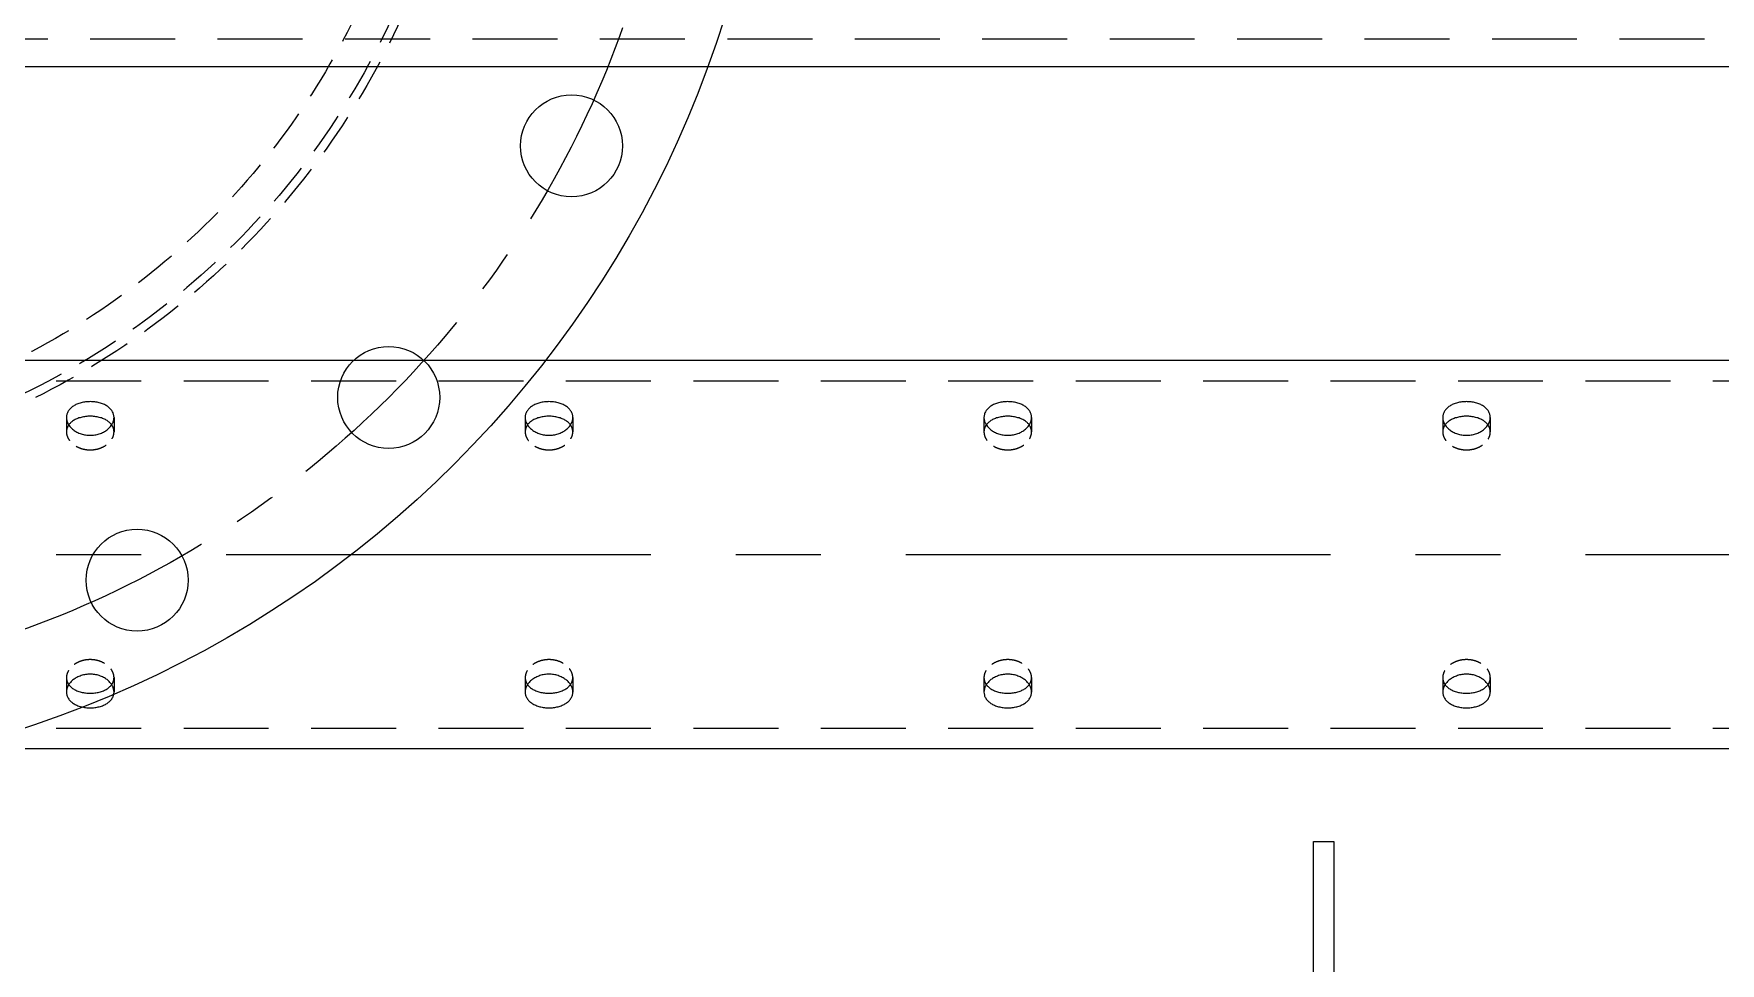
# Model space of a CAD drawing. Header units: millimetres. Extents: x -46397 to 283259, y -8690 to 23983.
# Drawn here: x 120225 to 120721.3, y -73.7 to 199.9 of the extents above; entities that cross this region are included whole.
import ezdxf

# ---------------------------------------------------------------- set-up
doc = ezdxf.new("R2010")
doc.units = ezdxf.units.MM
for name, pattern in [('CENTER', [2, 1.25, -0.25, 0.25, -0.25]), ('HIDDEN', [0.375, 0.25, -0.125]), ('HIDDENX2', [0.75, 0.5, -0.25])]:
    doc.linetypes.add(name, pattern=pattern)
for name, color, linetype, lineweight in [('DUONGCHINH', 7, 'Continuous', 25), ('DUONGTAM', 1, 'CENTER', 0), ('mDƯỜNG KHUẤT', 251, 'HIDDEN', 5), ('mDƯỜNG TÂM', 8, 'CENTER', 0)]:
    doc.layers.add(name, color=color, linetype=linetype, lineweight=lineweight)
doc.layers.add('flashshoot', color=7, linetype='Continuous')

# ---------------------------------------------------------------- blocks, each defined once
blk = doc.blocks.new('A$C90275d84')
at = {"color": 1, "linetype": 'HIDDENX2', "lineweight": 0, "ltscale": 50}
blk.add_line((101.37, 1960), (101.37, -3000), dxfattribs=at)
at = {"color": 2, "linetype": 'Continuous', "lineweight": 0, "ltscale": 10}
blk.add_line((109.55, 1960), (109.55, -3000), dxfattribs=at)
blk = doc.blocks.new('A$C709efb1f')
at = {"color": 150, "linetype": 'Continuous', "lineweight": 0, "ltscale": 10}
for p, q in [((195.98, 1125), (195.98, -3000)), ((310.28, 1125), (310.28, -3000))]:
    blk.add_line(p, q, dxfattribs=at)
at = {"color": 1, "linetype": 'HIDDENX2', "lineweight": 0, "ltscale": 50}
for p, q in [((202, 1125), (202, -3000)), ((304.26, 1125), (304.26, -3000))]:
    blk.add_line(p, q, dxfattribs=at)
at = {"color": 1, "linetype": 'HIDDENX2', "lineweight": 0, "ltscale": 10}
for p, q in [((212.72, -1628), (216.98, -1628)), ((289.29, -1628), (293.54, -1628)), ((212.72, -1642), (216.98, -1642)), ((289.29, -1642), (293.54, -1642)), ((212.72, -1763), (216.98, -1763)), ((289.29, -1763), (293.54, -1763)), ((212.72, -1777), (216.98, -1777)), ((289.29, -1777), (293.54, -1777)), ((212.72, -1898), (216.98, -1898)), ((289.29, -1898), (293.54, -1898)), ((212.72, -1912), (216.98, -1912)), ((289.29, -1912), (293.54, -1912)), ((212.72, -2033), (216.98, -2033)), ((289.29, -2033), (293.54, -2033)), ((212.72, -2047), (216.98, -2047)), ((289.29, -2047), (293.54, -2047))]:
    blk.add_line(p, q, dxfattribs=at)
at = {"color": 150, "linetype": 'Continuous', "lineweight": 0, "ltscale": 10}
for points, knots in [([(217.97, -1635), (217.97, -1635.44), (217.94, -1635.89), (217.8, -1636.8), (217.69, -1637.25), (217.41, -1638.11), (217.24, -1638.52), (216.84, -1639.29), (216.61, -1639.64), (216.13, -1640.26), (215.87, -1640.55), (215.29, -1641.07), (214.98, -1641.29), (214.34, -1641.65), (214.01, -1641.78), (213.36, -1641.96), (213.03, -1642), (212.41, -1642), (212.09, -1641.96), (211.47, -1641.78), (211.16, -1641.65), (210.58, -1641.29), (210.3, -1641.07), (209.8, -1640.55), (209.57, -1640.26), (209.17, -1639.64), (208.99, -1639.29), (208.66, -1638.52), (208.52, -1638.11), (208.3, -1637.25), (208.21, -1636.8), (208.1, -1635.89), (208.07, -1635.44), (208.07, -1634.56), (208.1, -1634.11), (208.21, -1633.2), (208.3, -1632.75), (208.52, -1631.89), (208.66, -1631.48), (208.99, -1630.71), (209.17, -1630.36), (209.57, -1629.74), (209.8, -1629.45), (210.3, -1628.93), (210.58, -1628.71), (211.16, -1628.35), (211.47, -1628.22), (212.09, -1628.04), (212.41, -1628), (213.03, -1628), (213.36, -1628.04), (214.01, -1628.22), (214.34, -1628.35), (214.98, -1628.71), (215.29, -1628.93), (215.87, -1629.45), (216.13, -1629.74), (216.61, -1630.36), (216.84, -1630.71), (217.24, -1631.48), (217.41, -1631.89), (217.69, -1632.75), (217.8, -1633.2), (217.94, -1634.11), (217.97, -1634.56), (217.97, -1635)], [0, 0, 0, 0, 1.319832, 1.319832, 2.639664, 2.639664, 3.959497, 3.959497, 5.279329, 5.279329, 6.599151, 6.599151, 7.918973, 7.918973, 9.238795, 9.238795, 10.558617, 10.558617, 11.878439, 11.878439, 13.198261, 13.198261, 14.518084, 14.518084, 15.837906, 15.837906, 17.157738, 17.157738, 18.47757, 18.47757, 19.797402, 19.797402, 21.117235, 21.117235, 22.437067, 22.437067, 23.756899, 23.756899, 25.076731, 25.076731, 26.396564, 26.396564, 27.716386, 27.716386, 29.036208, 29.036208, 30.35603, 30.35603, 31.675852, 31.675852, 32.995674, 32.995674, 34.315496, 34.315496, 35.635318, 35.635318, 36.95514, 36.95514, 38.274973, 38.274973, 39.594805, 39.594805, 40.914637, 40.914637, 42.234469, 42.234469, 42.234469, 42.234469]), ([(214.91, -1628.68), (214.7, -1628.83), (214.5, -1629), (214.07, -1629.45), (213.84, -1629.74), (213.45, -1630.36), (213.26, -1630.71), (212.94, -1631.48), (212.81, -1631.89), (212.58, -1632.75), (212.5, -1633.2), (212.39, -1634.11), (212.37, -1634.56), (212.37, -1635.44), (212.39, -1635.89), (212.5, -1636.8), (212.58, -1637.25), (212.81, -1638.11), (212.94, -1638.52), (213.26, -1639.29), (213.45, -1639.64), (213.84, -1640.26), (214.07, -1640.55), (214.5, -1641), (214.7, -1641.17), (214.91, -1641.32)], [13.547032, 13.547032, 13.547032, 13.547032, 14.522015, 14.522015, 15.842193, 15.842193, 17.162386, 17.162386, 18.48258, 18.48258, 19.802773, 19.802773, 21.122966, 21.122966, 22.44316, 22.44316, 23.763353, 23.763353, 25.083546, 25.083546, 26.40374, 26.40374, 27.723917, 27.723917, 28.6989, 28.6989, 28.6989, 28.6989]), ([(288.29, -1635), (288.29, -1634.56), (288.32, -1634.11), (288.46, -1633.2), (288.57, -1632.75), (288.85, -1631.89), (289.03, -1631.48), (289.43, -1630.71), (289.65, -1630.36), (290.13, -1629.74), (290.4, -1629.45), (290.97, -1628.93), (291.28, -1628.71), (291.92, -1628.35), (292.25, -1628.22), (292.91, -1628.04), (293.23, -1628), (293.85, -1628), (294.17, -1628.04), (294.8, -1628.22), (295.1, -1628.35), (295.68, -1628.71), (295.96, -1628.93), (296.46, -1629.45), (296.69, -1629.74), (297.09, -1630.36), (297.28, -1630.71), (297.6, -1631.48), (297.74, -1631.89), (297.97, -1632.75), (298.05, -1633.2), (298.16, -1634.11), (298.19, -1634.56), (298.19, -1635.44), (298.16, -1635.89), (298.05, -1636.8), (297.97, -1637.25), (297.74, -1638.11), (297.6, -1638.52), (297.28, -1639.29), (297.09, -1639.64), (296.69, -1640.26), (296.46, -1640.55), (295.96, -1641.07), (295.68, -1641.29), (295.1, -1641.65), (294.8, -1641.78), (294.17, -1641.96), (293.85, -1642), (293.23, -1642), (292.91, -1641.96), (292.25, -1641.78), (291.92, -1641.65), (291.28, -1641.29), (290.97, -1641.07), (290.4, -1640.55), (290.13, -1640.26), (289.65, -1639.64), (289.43, -1639.29), (289.03, -1638.52), (288.85, -1638.11), (288.57, -1637.25), (288.46, -1636.8), (288.32, -1635.89), (288.29, -1635.44), (288.29, -1635)], [0, 0, 0, 0, 1.319832, 1.319832, 2.639664, 2.639664, 3.959497, 3.959497, 5.279329, 5.279329, 6.599151, 6.599151, 7.918973, 7.918973, 9.238795, 9.238795, 10.558617, 10.558617, 11.878439, 11.878439, 13.198261, 13.198261, 14.518084, 14.518084, 15.837906, 15.837906, 17.157738, 17.157738, 18.47757, 18.47757, 19.797402, 19.797402, 21.117235, 21.117235, 22.437067, 22.437067, 23.756899, 23.756899, 25.076731, 25.076731, 26.396564, 26.396564, 27.716386, 27.716386, 29.036208, 29.036208, 30.35603, 30.35603, 31.675852, 31.675852, 32.995674, 32.995674, 34.315496, 34.315496, 35.635318, 35.635318, 36.95514, 36.95514, 38.274973, 38.274973, 39.594805, 39.594805, 40.914637, 40.914637, 42.234469, 42.234469, 42.234469, 42.234469]), ([(291.35, -1641.32), (291.56, -1641.17), (291.76, -1641), (292.19, -1640.55), (292.42, -1640.26), (292.81, -1639.64), (293, -1639.29), (293.32, -1638.52), (293.46, -1638.11), (293.68, -1637.25), (293.76, -1636.8), (293.87, -1635.89), (293.9, -1635.44), (293.9, -1634.56), (293.87, -1634.11), (293.76, -1633.2), (293.68, -1632.75), (293.46, -1631.89), (293.32, -1631.48), (293, -1630.71), (292.81, -1630.36), (292.42, -1629.74), (292.19, -1629.45), (291.76, -1629), (291.56, -1628.83), (291.35, -1628.68)], [13.547032, 13.547032, 13.547032, 13.547032, 14.522015, 14.522015, 15.842193, 15.842193, 17.162386, 17.162386, 18.48258, 18.48258, 19.802773, 19.802773, 21.122966, 21.122966, 22.44316, 22.44316, 23.763353, 23.763353, 25.083546, 25.083546, 26.40374, 26.40374, 27.723917, 27.723917, 28.6989, 28.6989, 28.6989, 28.6989]), ([(217.97, -1770), (217.97, -1770.44), (217.94, -1770.89), (217.8, -1771.8), (217.69, -1772.25), (217.41, -1773.11), (217.24, -1773.52), (216.84, -1774.29), (216.61, -1774.64), (216.13, -1775.26), (215.87, -1775.55), (215.29, -1776.07), (214.98, -1776.29), (214.34, -1776.65), (214.01, -1776.78), (213.36, -1776.96), (213.03, -1777), (212.41, -1777), (212.09, -1776.96), (211.47, -1776.78), (211.16, -1776.65), (210.58, -1776.29), (210.3, -1776.07), (209.8, -1775.55), (209.57, -1775.26), (209.17, -1774.64), (208.99, -1774.29), (208.66, -1773.52), (208.52, -1773.11), (208.3, -1772.25), (208.21, -1771.8), (208.1, -1770.89), (208.07, -1770.44), (208.07, -1769.56), (208.1, -1769.11), (208.21, -1768.2), (208.3, -1767.75), (208.52, -1766.89), (208.66, -1766.48), (208.99, -1765.71), (209.17, -1765.36), (209.57, -1764.74), (209.8, -1764.45), (210.3, -1763.93), (210.58, -1763.71), (211.16, -1763.35), (211.47, -1763.22), (212.09, -1763.04), (212.41, -1763), (213.03, -1763), (213.36, -1763.04), (214.01, -1763.22), (214.34, -1763.35), (214.98, -1763.71), (215.29, -1763.93), (215.87, -1764.45), (216.13, -1764.74), (216.61, -1765.36), (216.84, -1765.71), (217.24, -1766.48), (217.41, -1766.89), (217.69, -1767.75), (217.8, -1768.2), (217.94, -1769.11), (217.97, -1769.56), (217.97, -1770)], [0, 0, 0, 0, 1.319832, 1.319832, 2.639664, 2.639664, 3.959497, 3.959497, 5.279329, 5.279329, 6.599151, 6.599151, 7.918973, 7.918973, 9.238795, 9.238795, 10.558617, 10.558617, 11.878439, 11.878439, 13.198261, 13.198261, 14.518084, 14.518084, 15.837906, 15.837906, 17.157738, 17.157738, 18.47757, 18.47757, 19.797402, 19.797402, 21.117235, 21.117235, 22.437067, 22.437067, 23.756899, 23.756899, 25.076731, 25.076731, 26.396564, 26.396564, 27.716386, 27.716386, 29.036208, 29.036208, 30.35603, 30.35603, 31.675852, 31.675852, 32.995674, 32.995674, 34.315496, 34.315496, 35.635318, 35.635318, 36.95514, 36.95514, 38.274973, 38.274973, 39.594805, 39.594805, 40.914637, 40.914637, 42.234469, 42.234469, 42.234469, 42.234469]), ([(214.91, -1763.68), (214.7, -1763.83), (214.5, -1764), (214.07, -1764.45), (213.84, -1764.74), (213.45, -1765.36), (213.26, -1765.71), (212.94, -1766.48), (212.81, -1766.89), (212.58, -1767.75), (212.5, -1768.2), (212.39, -1769.11), (212.37, -1769.56), (212.37, -1770.44), (212.39, -1770.89), (212.5, -1771.8), (212.58, -1772.25), (212.81, -1773.11), (212.94, -1773.52), (213.26, -1774.29), (213.45, -1774.64), (213.84, -1775.26), (214.07, -1775.55), (214.5, -1776), (214.7, -1776.17), (214.91, -1776.32)], [13.547032, 13.547032, 13.547032, 13.547032, 14.522015, 14.522015, 15.842193, 15.842193, 17.162386, 17.162386, 18.48258, 18.48258, 19.802773, 19.802773, 21.122966, 21.122966, 22.44316, 22.44316, 23.763353, 23.763353, 25.083546, 25.083546, 26.40374, 26.40374, 27.723917, 27.723917, 28.6989, 28.6989, 28.6989, 28.6989]), ([(288.29, -1770), (288.29, -1769.56), (288.32, -1769.11), (288.46, -1768.2), (288.57, -1767.75), (288.85, -1766.89), (289.03, -1766.48), (289.43, -1765.71), (289.65, -1765.36), (290.13, -1764.74), (290.4, -1764.45), (290.97, -1763.93), (291.28, -1763.71), (291.92, -1763.35), (292.25, -1763.22), (292.91, -1763.04), (293.23, -1763), (293.85, -1763), (294.17, -1763.04), (294.8, -1763.22), (295.1, -1763.35), (295.68, -1763.71), (295.96, -1763.93), (296.46, -1764.45), (296.69, -1764.74), (297.09, -1765.36), (297.28, -1765.71), (297.6, -1766.48), (297.74, -1766.89), (297.97, -1767.75), (298.05, -1768.2), (298.16, -1769.11), (298.19, -1769.56), (298.19, -1770.44), (298.16, -1770.89), (298.05, -1771.8), (297.97, -1772.25), (297.74, -1773.11), (297.6, -1773.52), (297.28, -1774.29), (297.09, -1774.64), (296.69, -1775.26), (296.46, -1775.55), (295.96, -1776.07), (295.68, -1776.29), (295.1, -1776.65), (294.8, -1776.78), (294.17, -1776.96), (293.85, -1777), (293.23, -1777), (292.91, -1776.96), (292.25, -1776.78), (291.92, -1776.65), (291.28, -1776.29), (290.97, -1776.07), (290.4, -1775.55), (290.13, -1775.26), (289.65, -1774.64), (289.43, -1774.29), (289.03, -1773.52), (288.85, -1773.11), (288.57, -1772.25), (288.46, -1771.8), (288.32, -1770.89), (288.29, -1770.44), (288.29, -1770)], [0, 0, 0, 0, 1.319832, 1.319832, 2.639664, 2.639664, 3.959497, 3.959497, 5.279329, 5.279329, 6.599151, 6.599151, 7.918973, 7.918973, 9.238795, 9.238795, 10.558617, 10.558617, 11.878439, 11.878439, 13.198261, 13.198261, 14.518084, 14.518084, 15.837906, 15.837906, 17.157738, 17.157738, 18.47757, 18.47757, 19.797402, 19.797402, 21.117235, 21.117235, 22.437067, 22.437067, 23.756899, 23.756899, 25.076731, 25.076731, 26.396564, 26.396564, 27.716386, 27.716386, 29.036208, 29.036208, 30.35603, 30.35603, 31.675852, 31.675852, 32.995674, 32.995674, 34.315496, 34.315496, 35.635318, 35.635318, 36.95514, 36.95514, 38.274973, 38.274973, 39.594805, 39.594805, 40.914637, 40.914637, 42.234469, 42.234469, 42.234469, 42.234469]), ([(291.35, -1776.32), (291.56, -1776.17), (291.76, -1776), (292.19, -1775.55), (292.42, -1775.26), (292.81, -1774.64), (293, -1774.29), (293.32, -1773.52), (293.46, -1773.11), (293.68, -1772.25), (293.76, -1771.8), (293.87, -1770.89), (293.9, -1770.44), (293.9, -1769.56), (293.87, -1769.11), (293.76, -1768.2), (293.68, -1767.75), (293.46, -1766.89), (293.32, -1766.48), (293, -1765.71), (292.81, -1765.36), (292.42, -1764.74), (292.19, -1764.45), (291.76, -1764), (291.56, -1763.83), (291.35, -1763.68)], [13.547032, 13.547032, 13.547032, 13.547032, 14.522015, 14.522015, 15.842193, 15.842193, 17.162386, 17.162386, 18.48258, 18.48258, 19.802773, 19.802773, 21.122966, 21.122966, 22.44316, 22.44316, 23.763353, 23.763353, 25.083546, 25.083546, 26.40374, 26.40374, 27.723917, 27.723917, 28.6989, 28.6989, 28.6989, 28.6989]), ([(217.97, -1905), (217.97, -1905.44), (217.94, -1905.89), (217.8, -1906.8), (217.69, -1907.25), (217.41, -1908.11), (217.24, -1908.52), (216.84, -1909.29), (216.61, -1909.64), (216.13, -1910.26), (215.87, -1910.55), (215.29, -1911.07), (214.98, -1911.29), (214.34, -1911.65), (214.01, -1911.78), (213.36, -1911.96), (213.03, -1912), (212.41, -1912), (212.09, -1911.96), (211.47, -1911.78), (211.16, -1911.65), (210.58, -1911.29), (210.3, -1911.07), (209.8, -1910.55), (209.57, -1910.26), (209.17, -1909.64), (208.99, -1909.29), (208.66, -1908.52), (208.52, -1908.11), (208.3, -1907.25), (208.21, -1906.8), (208.1, -1905.89), (208.07, -1905.44), (208.07, -1904.56), (208.1, -1904.11), (208.21, -1903.2), (208.3, -1902.75), (208.52, -1901.89), (208.66, -1901.48), (208.99, -1900.71), (209.17, -1900.36), (209.57, -1899.74), (209.8, -1899.45), (210.3, -1898.93), (210.58, -1898.71), (211.16, -1898.35), (211.47, -1898.22), (212.09, -1898.04), (212.41, -1898), (213.03, -1898), (213.36, -1898.04), (214.01, -1898.22), (214.34, -1898.35), (214.98, -1898.71), (215.29, -1898.93), (215.87, -1899.45), (216.13, -1899.74), (216.61, -1900.36), (216.84, -1900.71), (217.24, -1901.48), (217.41, -1901.89), (217.69, -1902.75), (217.8, -1903.2), (217.94, -1904.11), (217.97, -1904.56), (217.97, -1905)], [0, 0, 0, 0, 1.319832, 1.319832, 2.639664, 2.639664, 3.959497, 3.959497, 5.279329, 5.279329, 6.599151, 6.599151, 7.918973, 7.918973, 9.238795, 9.238795, 10.558617, 10.558617, 11.878439, 11.878439, 13.198261, 13.198261, 14.518084, 14.518084, 15.837906, 15.837906, 17.157738, 17.157738, 18.47757, 18.47757, 19.797402, 19.797402, 21.117235, 21.117235, 22.437067, 22.437067, 23.756899, 23.756899, 25.076731, 25.076731, 26.396564, 26.396564, 27.716386, 27.716386, 29.036208, 29.036208, 30.35603, 30.35603, 31.675852, 31.675852, 32.995674, 32.995674, 34.315496, 34.315496, 35.635318, 35.635318, 36.95514, 36.95514, 38.274973, 38.274973, 39.594805, 39.594805, 40.914637, 40.914637, 42.234469, 42.234469, 42.234469, 42.234469]), ([(214.91, -1898.68), (214.7, -1898.83), (214.5, -1899), (214.07, -1899.45), (213.84, -1899.74), (213.45, -1900.36), (213.26, -1900.71), (212.94, -1901.48), (212.81, -1901.89), (212.58, -1902.75), (212.5, -1903.2), (212.39, -1904.11), (212.37, -1904.56), (212.37, -1905.44), (212.39, -1905.89), (212.5, -1906.8), (212.58, -1907.25), (212.81, -1908.11), (212.94, -1908.52), (213.26, -1909.29), (213.45, -1909.64), (213.84, -1910.26), (214.07, -1910.55), (214.5, -1911), (214.7, -1911.17), (214.91, -1911.32)], [13.547032, 13.547032, 13.547032, 13.547032, 14.522015, 14.522015, 15.842193, 15.842193, 17.162386, 17.162386, 18.48258, 18.48258, 19.802773, 19.802773, 21.122966, 21.122966, 22.44316, 22.44316, 23.763353, 23.763353, 25.083546, 25.083546, 26.40374, 26.40374, 27.723917, 27.723917, 28.6989, 28.6989, 28.6989, 28.6989]), ([(288.29, -1905), (288.29, -1904.56), (288.32, -1904.11), (288.46, -1903.2), (288.57, -1902.75), (288.85, -1901.89), (289.03, -1901.48), (289.43, -1900.71), (289.65, -1900.36), (290.13, -1899.74), (290.4, -1899.45), (290.97, -1898.93), (291.28, -1898.71), (291.92, -1898.35), (292.25, -1898.22), (292.91, -1898.04), (293.23, -1898), (293.85, -1898), (294.17, -1898.04), (294.8, -1898.22), (295.1, -1898.35), (295.68, -1898.71), (295.96, -1898.93), (296.46, -1899.45), (296.69, -1899.74), (297.09, -1900.36), (297.28, -1900.71), (297.6, -1901.48), (297.74, -1901.89), (297.97, -1902.75), (298.05, -1903.2), (298.16, -1904.11), (298.19, -1904.56), (298.19, -1905.44), (298.16, -1905.89), (298.05, -1906.8), (297.97, -1907.25), (297.74, -1908.11), (297.6, -1908.52), (297.28, -1909.29), (297.09, -1909.64), (296.69, -1910.26), (296.46, -1910.55), (295.96, -1911.07), (295.68, -1911.29), (295.1, -1911.65), (294.8, -1911.78), (294.17, -1911.96), (293.85, -1912), (293.23, -1912), (292.91, -1911.96), (292.25, -1911.78), (291.92, -1911.65), (291.28, -1911.29), (290.97, -1911.07), (290.4, -1910.55), (290.13, -1910.26), (289.65, -1909.64), (289.43, -1909.29), (289.03, -1908.52), (288.85, -1908.11), (288.57, -1907.25), (288.46, -1906.8), (288.32, -1905.89), (288.29, -1905.44), (288.29, -1905)], [0, 0, 0, 0, 1.319832, 1.319832, 2.639664, 2.639664, 3.959497, 3.959497, 5.279329, 5.279329, 6.599151, 6.599151, 7.918973, 7.918973, 9.238795, 9.238795, 10.558617, 10.558617, 11.878439, 11.878439, 13.198261, 13.198261, 14.518084, 14.518084, 15.837906, 15.837906, 17.157738, 17.157738, 18.47757, 18.47757, 19.797402, 19.797402, 21.117235, 21.117235, 22.437067, 22.437067, 23.756899, 23.756899, 25.076731, 25.076731, 26.396564, 26.396564, 27.716386, 27.716386, 29.036208, 29.036208, 30.35603, 30.35603, 31.675852, 31.675852, 32.995674, 32.995674, 34.315496, 34.315496, 35.635318, 35.635318, 36.95514, 36.95514, 38.274973, 38.274973, 39.594805, 39.594805, 40.914637, 40.914637, 42.234469, 42.234469, 42.234469, 42.234469]), ([(291.35, -1911.32), (291.56, -1911.17), (291.76, -1911), (292.19, -1910.55), (292.42, -1910.26), (292.81, -1909.64), (293, -1909.29), (293.32, -1908.52), (293.46, -1908.11), (293.68, -1907.25), (293.76, -1906.8), (293.87, -1905.89), (293.9, -1905.44), (293.9, -1904.56), (293.87, -1904.11), (293.76, -1903.2), (293.68, -1902.75), (293.46, -1901.89), (293.32, -1901.48), (293, -1900.71), (292.81, -1900.36), (292.42, -1899.74), (292.19, -1899.45), (291.76, -1899), (291.56, -1898.83), (291.35, -1898.68)], [13.547032, 13.547032, 13.547032, 13.547032, 14.522015, 14.522015, 15.842193, 15.842193, 17.162386, 17.162386, 18.48258, 18.48258, 19.802773, 19.802773, 21.122966, 21.122966, 22.44316, 22.44316, 23.763353, 23.763353, 25.083546, 25.083546, 26.40374, 26.40374, 27.723917, 27.723917, 28.6989, 28.6989, 28.6989, 28.6989]), ([(217.97, -2040), (217.97, -2040.44), (217.94, -2040.89), (217.8, -2041.8), (217.69, -2042.25), (217.41, -2043.11), (217.24, -2043.52), (216.84, -2044.29), (216.61, -2044.64), (216.13, -2045.26), (215.87, -2045.55), (215.29, -2046.07), (214.98, -2046.29), (214.34, -2046.65), (214.01, -2046.78), (213.36, -2046.96), (213.03, -2047), (212.41, -2047), (212.09, -2046.96), (211.47, -2046.78), (211.16, -2046.65), (210.58, -2046.29), (210.3, -2046.07), (209.8, -2045.55), (209.57, -2045.26), (209.17, -2044.64), (208.99, -2044.29), (208.66, -2043.52), (208.52, -2043.11), (208.3, -2042.25), (208.21, -2041.8), (208.1, -2040.89), (208.07, -2040.44), (208.07, -2039.56), (208.1, -2039.11), (208.21, -2038.2), (208.3, -2037.75), (208.52, -2036.89), (208.66, -2036.48), (208.99, -2035.71), (209.17, -2035.36), (209.57, -2034.74), (209.8, -2034.45), (210.3, -2033.93), (210.58, -2033.71), (211.16, -2033.35), (211.47, -2033.22), (212.09, -2033.04), (212.41, -2033), (213.03, -2033), (213.36, -2033.04), (214.01, -2033.22), (214.34, -2033.35), (214.98, -2033.71), (215.29, -2033.93), (215.87, -2034.45), (216.13, -2034.74), (216.61, -2035.36), (216.84, -2035.71), (217.24, -2036.48), (217.41, -2036.89), (217.69, -2037.75), (217.8, -2038.2), (217.94, -2039.11), (217.97, -2039.56), (217.97, -2040)], [0, 0, 0, 0, 1.319832, 1.319832, 2.639664, 2.639664, 3.959497, 3.959497, 5.279329, 5.279329, 6.599151, 6.599151, 7.918973, 7.918973, 9.238795, 9.238795, 10.558617, 10.558617, 11.878439, 11.878439, 13.198261, 13.198261, 14.518084, 14.518084, 15.837906, 15.837906, 17.157738, 17.157738, 18.47757, 18.47757, 19.797402, 19.797402, 21.117235, 21.117235, 22.437067, 22.437067, 23.756899, 23.756899, 25.076731, 25.076731, 26.396564, 26.396564, 27.716386, 27.716386, 29.036208, 29.036208, 30.35603, 30.35603, 31.675852, 31.675852, 32.995674, 32.995674, 34.315496, 34.315496, 35.635318, 35.635318, 36.95514, 36.95514, 38.274973, 38.274973, 39.594805, 39.594805, 40.914637, 40.914637, 42.234469, 42.234469, 42.234469, 42.234469]), ([(214.91, -2033.68), (214.7, -2033.83), (214.5, -2034), (214.07, -2034.45), (213.84, -2034.74), (213.45, -2035.36), (213.26, -2035.71), (212.94, -2036.48), (212.81, -2036.89), (212.58, -2037.75), (212.5, -2038.2), (212.39, -2039.11), (212.37, -2039.56), (212.37, -2040.44), (212.39, -2040.89), (212.5, -2041.8), (212.58, -2042.25), (212.81, -2043.11), (212.94, -2043.52), (213.26, -2044.29), (213.45, -2044.64), (213.84, -2045.26), (214.07, -2045.55), (214.5, -2046), (214.7, -2046.17), (214.91, -2046.32)], [13.547032, 13.547032, 13.547032, 13.547032, 14.522015, 14.522015, 15.842193, 15.842193, 17.162386, 17.162386, 18.48258, 18.48258, 19.802773, 19.802773, 21.122966, 21.122966, 22.44316, 22.44316, 23.763353, 23.763353, 25.083546, 25.083546, 26.40374, 26.40374, 27.723917, 27.723917, 28.6989, 28.6989, 28.6989, 28.6989]), ([(288.29, -2040), (288.29, -2039.56), (288.32, -2039.11), (288.46, -2038.2), (288.57, -2037.75), (288.85, -2036.89), (289.03, -2036.48), (289.43, -2035.71), (289.65, -2035.36), (290.13, -2034.74), (290.4, -2034.45), (290.97, -2033.93), (291.28, -2033.71), (291.92, -2033.35), (292.25, -2033.22), (292.91, -2033.04), (293.23, -2033), (293.85, -2033), (294.17, -2033.04), (294.8, -2033.22), (295.1, -2033.35), (295.68, -2033.71), (295.96, -2033.93), (296.46, -2034.45), (296.69, -2034.74), (297.09, -2035.36), (297.28, -2035.71), (297.6, -2036.48), (297.74, -2036.89), (297.97, -2037.75), (298.05, -2038.2), (298.16, -2039.11), (298.19, -2039.56), (298.19, -2040.44), (298.16, -2040.89), (298.05, -2041.8), (297.97, -2042.25), (297.74, -2043.11), (297.6, -2043.52), (297.28, -2044.29), (297.09, -2044.64), (296.69, -2045.26), (296.46, -2045.55), (295.96, -2046.07), (295.68, -2046.29), (295.1, -2046.65), (294.8, -2046.78), (294.17, -2046.96), (293.85, -2047), (293.23, -2047), (292.91, -2046.96), (292.25, -2046.78), (291.92, -2046.65), (291.28, -2046.29), (290.97, -2046.07), (290.4, -2045.55), (290.13, -2045.26), (289.65, -2044.64), (289.43, -2044.29), (289.03, -2043.52), (288.85, -2043.11), (288.57, -2042.25), (288.46, -2041.8), (288.32, -2040.89), (288.29, -2040.44), (288.29, -2040)], [0, 0, 0, 0, 1.319832, 1.319832, 2.639664, 2.639664, 3.959497, 3.959497, 5.279329, 5.279329, 6.599151, 6.599151, 7.918973, 7.918973, 9.238795, 9.238795, 10.558617, 10.558617, 11.878439, 11.878439, 13.198261, 13.198261, 14.518084, 14.518084, 15.837906, 15.837906, 17.157738, 17.157738, 18.47757, 18.47757, 19.797402, 19.797402, 21.117235, 21.117235, 22.437067, 22.437067, 23.756899, 23.756899, 25.076731, 25.076731, 26.396564, 26.396564, 27.716386, 27.716386, 29.036208, 29.036208, 30.35603, 30.35603, 31.675852, 31.675852, 32.995674, 32.995674, 34.315496, 34.315496, 35.635318, 35.635318, 36.95514, 36.95514, 38.274973, 38.274973, 39.594805, 39.594805, 40.914637, 40.914637, 42.234469, 42.234469, 42.234469, 42.234469]), ([(291.35, -2046.32), (291.56, -2046.17), (291.76, -2046), (292.19, -2045.55), (292.42, -2045.26), (292.81, -2044.64), (293, -2044.29), (293.32, -2043.52), (293.46, -2043.11), (293.68, -2042.25), (293.76, -2041.8), (293.87, -2040.89), (293.9, -2040.44), (293.9, -2039.56), (293.87, -2039.11), (293.76, -2038.2), (293.68, -2037.75), (293.46, -2036.89), (293.32, -2036.48), (293, -2035.71), (292.81, -2035.36), (292.42, -2034.74), (292.19, -2034.45), (291.76, -2034), (291.56, -2033.83), (291.35, -2033.68)], [13.547032, 13.547032, 13.547032, 13.547032, 14.522015, 14.522015, 15.842193, 15.842193, 17.162386, 17.162386, 18.48258, 18.48258, 19.802773, 19.802773, 21.122966, 21.122966, 22.44316, 22.44316, 23.763353, 23.763353, 25.083546, 25.083546, 26.40374, 26.40374, 27.723917, 27.723917, 28.6989, 28.6989, 28.6989, 28.6989])]:
    blk.add_open_spline(points, degree=3, knots=knots, dxfattribs=at)
at = {"color": 1, "linetype": 'HIDDENX2', "lineweight": 0, "ltscale": 10}
for points, knots in [([(222.27, -1635), (222.27, -1634.56), (222.23, -1634.11), (222.09, -1633.2), (221.98, -1632.75), (221.7, -1631.89), (221.52, -1631.48), (221.12, -1630.71), (220.89, -1630.36), (220.41, -1629.74), (220.14, -1629.45), (219.55, -1628.93), (219.24, -1628.71), (218.6, -1628.35), (218.27, -1628.22), (217.61, -1628.04), (217.29, -1628), (216.67, -1628), (216.35, -1628.04), (215.73, -1628.22), (215.42, -1628.35), (215.06, -1628.58), (214.98, -1628.63), (214.91, -1628.68)], [0, 0, 0, 0, 1.320193, 1.320193, 2.640387, 2.640387, 3.96058, 3.96058, 5.280773, 5.280773, 6.600951, 6.600951, 7.921128, 7.921128, 9.241306, 9.241306, 10.561483, 10.561483, 11.881661, 11.881661, 13.201838, 13.201838, 13.547032, 13.547032, 13.547032, 13.547032]), ([(291.35, -1628.68), (291.28, -1628.63), (291.21, -1628.58), (290.84, -1628.35), (290.54, -1628.22), (289.91, -1628.04), (289.6, -1628), (288.97, -1628), (288.65, -1628.04), (287.99, -1628.22), (287.66, -1628.35), (287.02, -1628.71), (286.71, -1628.93), (286.13, -1629.45), (285.86, -1629.74), (285.38, -1630.36), (285.15, -1630.71), (284.74, -1631.48), (284.57, -1631.89), (284.28, -1632.75), (284.17, -1633.2), (284.03, -1634.11), (284, -1634.56), (284, -1635)], [28.6989, 28.6989, 28.6989, 28.6989, 29.044094, 29.044094, 30.364272, 30.364272, 31.684449, 31.684449, 33.004627, 33.004627, 34.324804, 34.324804, 35.644982, 35.644982, 36.965159, 36.965159, 38.285352, 38.285352, 39.605546, 39.605546, 40.925739, 40.925739, 42.245932, 42.245932, 42.245932, 42.245932]), ([(214.91, -1641.32), (214.98, -1641.37), (215.06, -1641.42), (215.42, -1641.65), (215.73, -1641.78), (216.35, -1641.96), (216.67, -1642), (217.29, -1642), (217.61, -1641.96), (218.27, -1641.78), (218.6, -1641.65), (219.24, -1641.29), (219.55, -1641.07), (220.14, -1640.55), (220.41, -1640.26), (220.89, -1639.64), (221.12, -1639.29), (221.52, -1638.52), (221.7, -1638.11), (221.98, -1637.25), (222.09, -1636.8), (222.23, -1635.89), (222.27, -1635.44), (222.27, -1635)], [28.6989, 28.6989, 28.6989, 28.6989, 29.044094, 29.044094, 30.364272, 30.364272, 31.684449, 31.684449, 33.004627, 33.004627, 34.324804, 34.324804, 35.644982, 35.644982, 36.965159, 36.965159, 38.285352, 38.285352, 39.605546, 39.605546, 40.925739, 40.925739, 42.245932, 42.245932, 42.245932, 42.245932]), ([(284, -1635), (284, -1635.44), (284.03, -1635.89), (284.17, -1636.8), (284.28, -1637.25), (284.57, -1638.11), (284.74, -1638.52), (285.15, -1639.29), (285.38, -1639.64), (285.86, -1640.26), (286.13, -1640.55), (286.71, -1641.07), (287.02, -1641.29), (287.66, -1641.65), (287.99, -1641.78), (288.65, -1641.96), (288.97, -1642), (289.6, -1642), (289.91, -1641.96), (290.54, -1641.78), (290.84, -1641.65), (291.21, -1641.42), (291.28, -1641.37), (291.35, -1641.32)], [0, 0, 0, 0, 1.320193, 1.320193, 2.640387, 2.640387, 3.96058, 3.96058, 5.280773, 5.280773, 6.600951, 6.600951, 7.921128, 7.921128, 9.241306, 9.241306, 10.561483, 10.561483, 11.881661, 11.881661, 13.201838, 13.201838, 13.547032, 13.547032, 13.547032, 13.547032]), ([(222.27, -1770), (222.27, -1769.56), (222.23, -1769.11), (222.09, -1768.2), (221.98, -1767.75), (221.7, -1766.89), (221.52, -1766.48), (221.12, -1765.71), (220.89, -1765.36), (220.41, -1764.74), (220.14, -1764.45), (219.55, -1763.93), (219.24, -1763.71), (218.6, -1763.35), (218.27, -1763.22), (217.61, -1763.04), (217.29, -1763), (216.67, -1763), (216.35, -1763.04), (215.73, -1763.22), (215.42, -1763.35), (215.06, -1763.58), (214.98, -1763.63), (214.91, -1763.68)], [0, 0, 0, 0, 1.320193, 1.320193, 2.640387, 2.640387, 3.96058, 3.96058, 5.280773, 5.280773, 6.600951, 6.600951, 7.921128, 7.921128, 9.241306, 9.241306, 10.561483, 10.561483, 11.881661, 11.881661, 13.201838, 13.201838, 13.547032, 13.547032, 13.547032, 13.547032]), ([(291.35, -1763.68), (291.28, -1763.63), (291.21, -1763.58), (290.84, -1763.35), (290.54, -1763.22), (289.91, -1763.04), (289.6, -1763), (288.97, -1763), (288.65, -1763.04), (287.99, -1763.22), (287.66, -1763.35), (287.02, -1763.71), (286.71, -1763.93), (286.13, -1764.45), (285.86, -1764.74), (285.38, -1765.36), (285.15, -1765.71), (284.74, -1766.48), (284.57, -1766.89), (284.28, -1767.75), (284.17, -1768.2), (284.03, -1769.11), (284, -1769.56), (284, -1770)], [28.6989, 28.6989, 28.6989, 28.6989, 29.044094, 29.044094, 30.364272, 30.364272, 31.684449, 31.684449, 33.004627, 33.004627, 34.324804, 34.324804, 35.644982, 35.644982, 36.965159, 36.965159, 38.285352, 38.285352, 39.605546, 39.605546, 40.925739, 40.925739, 42.245932, 42.245932, 42.245932, 42.245932]), ([(214.91, -1776.32), (214.98, -1776.37), (215.06, -1776.42), (215.42, -1776.65), (215.73, -1776.78), (216.35, -1776.96), (216.67, -1777), (217.29, -1777), (217.61, -1776.96), (218.27, -1776.78), (218.6, -1776.65), (219.24, -1776.29), (219.55, -1776.07), (220.14, -1775.55), (220.41, -1775.26), (220.89, -1774.64), (221.12, -1774.29), (221.52, -1773.52), (221.7, -1773.11), (221.98, -1772.25), (222.09, -1771.8), (222.23, -1770.89), (222.27, -1770.44), (222.27, -1770)], [28.6989, 28.6989, 28.6989, 28.6989, 29.044094, 29.044094, 30.364272, 30.364272, 31.684449, 31.684449, 33.004627, 33.004627, 34.324804, 34.324804, 35.644982, 35.644982, 36.965159, 36.965159, 38.285352, 38.285352, 39.605546, 39.605546, 40.925739, 40.925739, 42.245932, 42.245932, 42.245932, 42.245932]), ([(284, -1770), (284, -1770.44), (284.03, -1770.89), (284.17, -1771.8), (284.28, -1772.25), (284.57, -1773.11), (284.74, -1773.52), (285.15, -1774.29), (285.38, -1774.64), (285.86, -1775.26), (286.13, -1775.55), (286.71, -1776.07), (287.02, -1776.29), (287.66, -1776.65), (287.99, -1776.78), (288.65, -1776.96), (288.97, -1777), (289.6, -1777), (289.91, -1776.96), (290.54, -1776.78), (290.84, -1776.65), (291.21, -1776.42), (291.28, -1776.37), (291.35, -1776.32)], [0, 0, 0, 0, 1.320193, 1.320193, 2.640387, 2.640387, 3.96058, 3.96058, 5.280773, 5.280773, 6.600951, 6.600951, 7.921128, 7.921128, 9.241306, 9.241306, 10.561483, 10.561483, 11.881661, 11.881661, 13.201838, 13.201838, 13.547032, 13.547032, 13.547032, 13.547032]), ([(222.27, -1905), (222.27, -1904.56), (222.23, -1904.11), (222.09, -1903.2), (221.98, -1902.75), (221.7, -1901.89), (221.52, -1901.48), (221.12, -1900.71), (220.89, -1900.36), (220.41, -1899.74), (220.14, -1899.45), (219.55, -1898.93), (219.24, -1898.71), (218.6, -1898.35), (218.27, -1898.22), (217.61, -1898.04), (217.29, -1898), (216.67, -1898), (216.35, -1898.04), (215.73, -1898.22), (215.42, -1898.35), (215.06, -1898.58), (214.98, -1898.63), (214.91, -1898.68)], [0, 0, 0, 0, 1.320193, 1.320193, 2.640387, 2.640387, 3.96058, 3.96058, 5.280773, 5.280773, 6.600951, 6.600951, 7.921128, 7.921128, 9.241306, 9.241306, 10.561483, 10.561483, 11.881661, 11.881661, 13.201838, 13.201838, 13.547032, 13.547032, 13.547032, 13.547032]), ([(291.35, -1898.68), (291.28, -1898.63), (291.21, -1898.58), (290.84, -1898.35), (290.54, -1898.22), (289.91, -1898.04), (289.6, -1898), (288.97, -1898), (288.65, -1898.04), (287.99, -1898.22), (287.66, -1898.35), (287.02, -1898.71), (286.71, -1898.93), (286.13, -1899.45), (285.86, -1899.74), (285.38, -1900.36), (285.15, -1900.71), (284.74, -1901.48), (284.57, -1901.89), (284.28, -1902.75), (284.17, -1903.2), (284.03, -1904.11), (284, -1904.56), (284, -1905)], [28.6989, 28.6989, 28.6989, 28.6989, 29.044094, 29.044094, 30.364272, 30.364272, 31.684449, 31.684449, 33.004627, 33.004627, 34.324804, 34.324804, 35.644982, 35.644982, 36.965159, 36.965159, 38.285352, 38.285352, 39.605546, 39.605546, 40.925739, 40.925739, 42.245932, 42.245932, 42.245932, 42.245932]), ([(214.91, -1911.32), (214.98, -1911.37), (215.06, -1911.42), (215.42, -1911.65), (215.73, -1911.78), (216.35, -1911.96), (216.67, -1912), (217.29, -1912), (217.61, -1911.96), (218.27, -1911.78), (218.6, -1911.65), (219.24, -1911.29), (219.55, -1911.07), (220.14, -1910.55), (220.41, -1910.26), (220.89, -1909.64), (221.12, -1909.29), (221.52, -1908.52), (221.7, -1908.11), (221.98, -1907.25), (222.09, -1906.8), (222.23, -1905.89), (222.27, -1905.44), (222.27, -1905)], [28.6989, 28.6989, 28.6989, 28.6989, 29.044094, 29.044094, 30.364272, 30.364272, 31.684449, 31.684449, 33.004627, 33.004627, 34.324804, 34.324804, 35.644982, 35.644982, 36.965159, 36.965159, 38.285352, 38.285352, 39.605546, 39.605546, 40.925739, 40.925739, 42.245932, 42.245932, 42.245932, 42.245932]), ([(284, -1905), (284, -1905.44), (284.03, -1905.89), (284.17, -1906.8), (284.28, -1907.25), (284.57, -1908.11), (284.74, -1908.52), (285.15, -1909.29), (285.38, -1909.64), (285.86, -1910.26), (286.13, -1910.55), (286.71, -1911.07), (287.02, -1911.29), (287.66, -1911.65), (287.99, -1911.78), (288.65, -1911.96), (288.97, -1912), (289.6, -1912), (289.91, -1911.96), (290.54, -1911.78), (290.84, -1911.65), (291.21, -1911.42), (291.28, -1911.37), (291.35, -1911.32)], [0, 0, 0, 0, 1.320193, 1.320193, 2.640387, 2.640387, 3.96058, 3.96058, 5.280773, 5.280773, 6.600951, 6.600951, 7.921128, 7.921128, 9.241306, 9.241306, 10.561483, 10.561483, 11.881661, 11.881661, 13.201838, 13.201838, 13.547032, 13.547032, 13.547032, 13.547032]), ([(222.27, -2040), (222.27, -2039.56), (222.23, -2039.11), (222.09, -2038.2), (221.98, -2037.75), (221.7, -2036.89), (221.52, -2036.48), (221.12, -2035.71), (220.89, -2035.36), (220.41, -2034.74), (220.14, -2034.45), (219.55, -2033.93), (219.24, -2033.71), (218.6, -2033.35), (218.27, -2033.22), (217.61, -2033.04), (217.29, -2033), (216.67, -2033), (216.35, -2033.04), (215.73, -2033.22), (215.42, -2033.35), (215.06, -2033.58), (214.98, -2033.63), (214.91, -2033.68)], [0, 0, 0, 0, 1.320193, 1.320193, 2.640387, 2.640387, 3.96058, 3.96058, 5.280773, 5.280773, 6.600951, 6.600951, 7.921128, 7.921128, 9.241306, 9.241306, 10.561483, 10.561483, 11.881661, 11.881661, 13.201838, 13.201838, 13.547032, 13.547032, 13.547032, 13.547032]), ([(291.35, -2033.68), (291.28, -2033.63), (291.21, -2033.58), (290.84, -2033.35), (290.54, -2033.22), (289.91, -2033.04), (289.6, -2033), (288.97, -2033), (288.65, -2033.04), (287.99, -2033.22), (287.66, -2033.35), (287.02, -2033.71), (286.71, -2033.93), (286.13, -2034.45), (285.86, -2034.74), (285.38, -2035.36), (285.15, -2035.71), (284.74, -2036.48), (284.57, -2036.89), (284.28, -2037.75), (284.17, -2038.2), (284.03, -2039.11), (284, -2039.56), (284, -2040)], [28.6989, 28.6989, 28.6989, 28.6989, 29.044094, 29.044094, 30.364272, 30.364272, 31.684449, 31.684449, 33.004627, 33.004627, 34.324804, 34.324804, 35.644982, 35.644982, 36.965159, 36.965159, 38.285352, 38.285352, 39.605546, 39.605546, 40.925739, 40.925739, 42.245932, 42.245932, 42.245932, 42.245932]), ([(214.91, -2046.32), (214.98, -2046.37), (215.06, -2046.42), (215.42, -2046.65), (215.73, -2046.78), (216.35, -2046.96), (216.67, -2047), (217.29, -2047), (217.61, -2046.96), (218.27, -2046.78), (218.6, -2046.65), (219.24, -2046.29), (219.55, -2046.07), (220.14, -2045.55), (220.41, -2045.26), (220.89, -2044.64), (221.12, -2044.29), (221.52, -2043.52), (221.7, -2043.11), (221.98, -2042.25), (222.09, -2041.8), (222.23, -2040.89), (222.27, -2040.44), (222.27, -2040)], [28.6989, 28.6989, 28.6989, 28.6989, 29.044094, 29.044094, 30.364272, 30.364272, 31.684449, 31.684449, 33.004627, 33.004627, 34.324804, 34.324804, 35.644982, 35.644982, 36.965159, 36.965159, 38.285352, 38.285352, 39.605546, 39.605546, 40.925739, 40.925739, 42.245932, 42.245932, 42.245932, 42.245932]), ([(284, -2040), (284, -2040.44), (284.03, -2040.89), (284.17, -2041.8), (284.28, -2042.25), (284.57, -2043.11), (284.74, -2043.52), (285.15, -2044.29), (285.38, -2044.64), (285.86, -2045.26), (286.13, -2045.55), (286.71, -2046.07), (287.02, -2046.29), (287.66, -2046.65), (287.99, -2046.78), (288.65, -2046.96), (288.97, -2047), (289.6, -2047), (289.91, -2046.96), (290.54, -2046.78), (290.84, -2046.65), (291.21, -2046.42), (291.28, -2046.37), (291.35, -2046.32)], [0, 0, 0, 0, 1.320193, 1.320193, 2.640387, 2.640387, 3.96058, 3.96058, 5.280773, 5.280773, 6.600951, 6.600951, 7.921128, 7.921128, 9.241306, 9.241306, 10.561483, 10.561483, 11.881661, 11.881661, 13.201838, 13.201838, 13.547032, 13.547032, 13.547032, 13.547032])]:
    blk.add_open_spline(points, degree=3, knots=knots, dxfattribs=at)
at = {"layer": 'DUONGTAM', "ltscale": 100}
blk.add_line((253.13, 1125), (253.13, -3000), dxfattribs=at)
blk = doc.blocks.new('A$Cf01baf33')
at = {"layer": 'DUONGCHINH'}
for p, q in [((337.55, -1674), (436.81, -1674)), ((337.55, -1680), (337.55, -1674)), ((436.81, -1680), (337.55, -1680))]:
    blk.add_line(p, q, dxfattribs=at)
blk = doc.blocks.new('*U98')
at = {"color": 1}
blk.add_circle((0, 0), 15, dxfattribs=at)
blk = doc.blocks.new('*U99')
at = {"layer": 'DUONGCHINH', "color": 0, "linetype": 'ByBlock', "lineweight": -2, "transparency": 16777216}
for p, rotation in [((102227.02, -98525.79), 323.9999999999997), ((102162.31, -98590.5), 305.9999999999997), ((102080.77, -98632.05), 287.9999999999997)]:
    blk.add_blockref('*U98', p, dxfattribs=dict(at, rotation=rotation))
blk = doc.blocks.new('MH1-2')
at = {"layer": 'DUONGCHINH'}
blk.add_circle((0, 0), 320, dxfattribs=at)
at = {"layer": 'mDƯỜNG KHUẤT', "ltscale": 50}
for centre, radius in [((0, 0), 231), ((0, 0.09), 228.5), ((0, 0.09), 218.5)]:
    blk.add_circle(centre, radius, dxfattribs=at)
at = {"layer": 'mDƯỜNG TÂM', "color": 8, "ltscale": 50}
blk.add_circle((0, 0), 292.5, dxfattribs=at)
at = {"layer": 'DUONGCHINH', "rotation": 9}
blk.add_blockref('*U99', (-116120.64, 81188.16), dxfattribs=at)

msp = doc.modelspace()

# ---------------------------------------------------------------- block references
msp.add_blockref('MH1-2', (120122.61, 299.65, -1.5))
at = {"layer": 'flashshoot', "rotation": 270}
for name in ['A$Cf01baf33', 'A$C90275d84', 'A$C709efb1f']:
    msp.add_blockref(name, (122281.61, 299.65, -1.5), dxfattribs=at)

doc.saveas('drawing.dxf')
